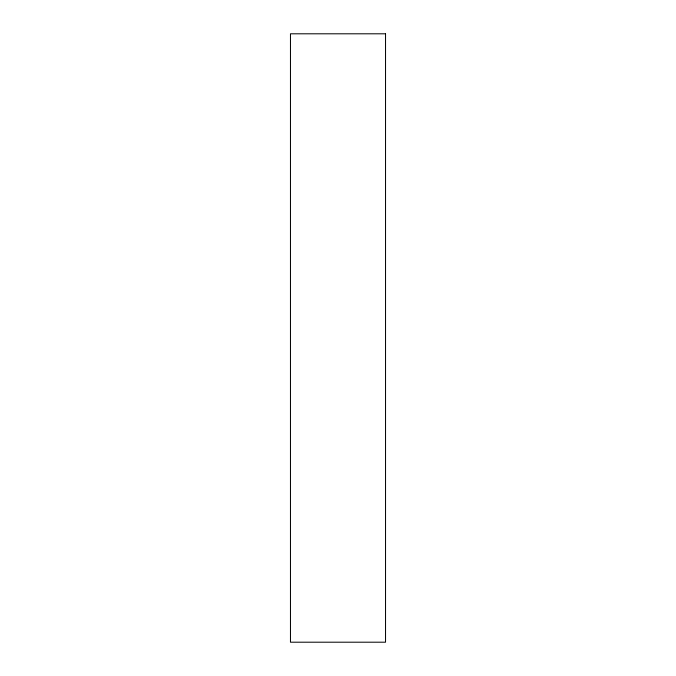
<?xml version="1.0" encoding="UTF-8"?>
<svg xmlns="http://www.w3.org/2000/svg" width="676" height="676" viewBox="0 0 676 676"><rect width="100%" height="100%" fill="white"/><g stroke="black" fill="none" stroke-linecap="round" stroke-linejoin="round"><path stroke-width="1.01" d="M385.531 33.8L290.469 33.8L290.469 642.2L385.531 642.2L385.531 33.8"/></g></svg>
